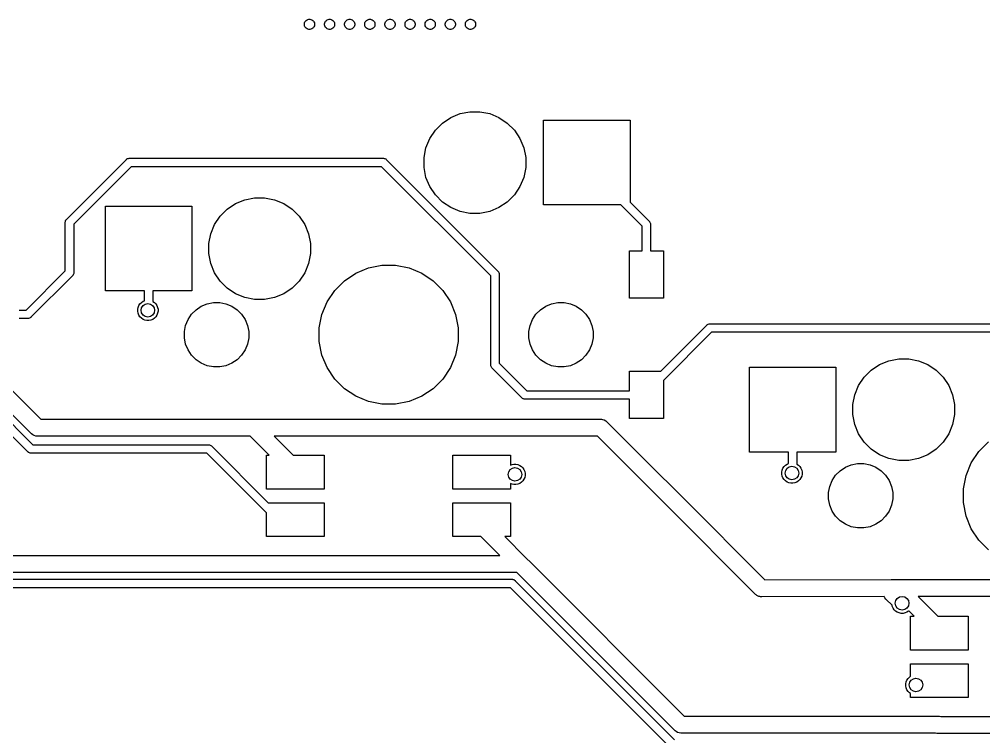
# Model space of a CAD drawing. Extents: x 0.5 to 11.2, y -4.1 to -0.9.
# Drawn here: x 8.965 to 10.085, y -1.688 to -0.855 of the extents above; entities that cross this region are included whole.
import ezdxf

# ---------------------------------------------------------------- set-up
doc = ezdxf.new("R2010")
doc.units = 0
doc.header["$MEASUREMENT"] = 0
doc.layers.add('BLACK', color=7, linetype='CONTINUOUS')

msp = doc.modelspace()

# ---------------------------------------------------------------- linework, layer by layer
at = {"layer": 'BLACK', "linetype": 'CONTINUOUS'}
for p, q in [((9.29624, -0.860442), (9.29647, -0.859301)), ((9.29624, -0.861605), (9.29624, -0.860442)), ((9.29647, -0.862746), (9.29624, -0.861605)), ((9.29647, -0.859301), (9.29691, -0.858226)), ((9.29691, -0.858226), (9.29756, -0.857259)), ((9.29756, -0.857259), (9.29838, -0.856436)), ((9.29838, -0.856436), (9.29935, -0.85579)), ((9.29935, -0.85579), (9.30042, -0.855345)), ((9.30042, -0.855345), (9.30156, -0.855118)), ((9.30156, -0.855118), (9.30273, -0.855118)), ((9.30273, -0.855118), (9.30387, -0.855345)), ((9.30387, -0.855345), (9.30494, -0.85579)), ((9.30494, -0.85579), (9.30591, -0.856436)), ((9.30591, -0.856436), (9.30673, -0.857259)), ((9.30673, -0.857259), (9.30738, -0.858226)), ((9.30738, -0.858226), (9.30782, -0.859301)), ((9.30782, -0.859301), (9.30805, -0.860442)), ((9.30805, -0.861605), (9.30782, -0.862746)), ((9.30805, -0.860442), (9.30805, -0.861605)), ((9.31962, -0.860442), (9.31984, -0.859301)), ((9.31962, -0.861605), (9.31962, -0.860442)), ((9.31984, -0.862746), (9.31962, -0.861605)), ((9.31984, -0.859301), (9.32029, -0.858226)), ((9.32029, -0.858226), (9.32093, -0.857259)), ((9.32093, -0.857259), (9.32176, -0.856436)), ((9.32176, -0.856436), (9.32272, -0.85579)), ((9.32272, -0.85579), (9.3238, -0.855345)), ((9.3238, -0.855345), (9.32494, -0.855118)), ((9.32494, -0.855118), (9.3261, -0.855118)), ((9.3261, -0.855118), (9.32724, -0.855345)), ((9.32724, -0.855345), (9.32832, -0.85579)), ((9.32832, -0.85579), (9.32929, -0.856436)), ((9.32929, -0.856436), (9.33011, -0.857259)), ((9.33011, -0.857259), (9.33076, -0.858226)), ((9.33076, -0.858226), (9.3312, -0.859301)), ((9.3312, -0.859301), (9.33143, -0.860442)), ((9.33143, -0.861605), (9.3312, -0.862746)), ((9.33143, -0.860442), (9.33143, -0.861605)), ((9.34299, -0.860442), (9.34322, -0.859301)), ((9.34299, -0.861605), (9.34299, -0.860442)), ((9.34322, -0.862746), (9.34299, -0.861605)), ((9.34322, -0.859301), (9.34366, -0.858226)), ((9.34366, -0.858226), (9.34431, -0.857259)), ((9.34431, -0.857259), (9.34513, -0.856436)), ((9.34513, -0.856436), (9.3461, -0.85579)), ((9.3461, -0.85579), (9.34718, -0.855345)), ((9.34718, -0.855345), (9.34832, -0.855118)), ((9.34832, -0.855118), (9.34948, -0.855118)), ((9.34948, -0.855118), (9.35062, -0.855345)), ((9.35062, -0.855345), (9.35169, -0.85579)), ((9.35169, -0.85579), (9.35266, -0.856436)), ((9.35266, -0.856436), (9.35348, -0.857259)), ((9.35348, -0.857259), (9.35413, -0.858226)), ((9.35413, -0.858226), (9.35458, -0.859301)), ((9.35458, -0.859301), (9.3548, -0.860442)), ((9.3548, -0.861605), (9.35458, -0.862746)), ((9.3548, -0.860442), (9.3548, -0.861605)), ((9.36637, -0.860442), (9.3666, -0.859301)), ((9.36637, -0.861605), (9.36637, -0.860442)), ((9.3666, -0.862746), (9.36637, -0.861605)), ((9.3666, -0.859301), (9.36704, -0.858226)), ((9.36704, -0.858226), (9.36769, -0.857259)), ((9.36769, -0.857259), (9.36851, -0.856436)), ((9.36851, -0.856436), (9.36948, -0.85579)), ((9.36948, -0.85579), (9.37055, -0.855345)), ((9.37055, -0.855345), (9.37169, -0.855118)), ((9.37169, -0.855118), (9.37286, -0.855118)), ((9.37286, -0.855118), (9.374, -0.855345)), ((9.374, -0.855345), (9.37507, -0.85579)), ((9.37507, -0.85579), (9.37604, -0.856436)), ((9.37604, -0.856436), (9.37686, -0.857259)), ((9.37686, -0.857259), (9.37751, -0.858226)), ((9.37751, -0.858226), (9.37795, -0.859301)), ((9.37795, -0.859301), (9.37818, -0.860442)), ((9.37818, -0.861605), (9.37795, -0.862746)), ((9.37818, -0.860442), (9.37818, -0.861605)), ((9.38974, -0.860442), (9.38997, -0.859301)), ((9.38974, -0.861605), (9.38974, -0.860442)), ((9.38997, -0.862746), (9.38974, -0.861605)), ((9.38997, -0.859301), (9.39042, -0.858226)), ((9.39042, -0.858226), (9.39106, -0.857259)), ((9.39106, -0.857259), (9.39189, -0.856436)), ((9.39189, -0.856436), (9.39285, -0.85579)), ((9.39285, -0.85579), (9.39393, -0.855345)), ((9.39393, -0.855345), (9.39507, -0.855118)), ((9.39507, -0.855118), (9.39623, -0.855118)), ((9.39623, -0.855118), (9.39737, -0.855345)), ((9.39737, -0.855345), (9.39845, -0.85579)), ((9.39845, -0.85579), (9.39941, -0.856436)), ((9.39941, -0.856436), (9.40024, -0.857259)), ((9.40024, -0.857259), (9.40088, -0.858226)), ((9.40088, -0.858226), (9.40133, -0.859301)), ((9.40133, -0.859301), (9.40156, -0.860442)), ((9.40156, -0.861605), (9.40133, -0.862746)), ((9.40156, -0.860442), (9.40156, -0.861605)), ((9.41312, -0.860442), (9.41335, -0.859301)), ((9.41312, -0.861605), (9.41312, -0.860442)), ((9.41335, -0.862746), (9.41312, -0.861605)), ((9.41335, -0.859301), (9.41379, -0.858226)), ((9.41379, -0.858226), (9.41444, -0.857259)), ((9.41444, -0.857259), (9.41526, -0.856436)), ((9.41526, -0.856436), (9.41623, -0.85579)), ((9.41623, -0.85579), (9.4173, -0.855345)), ((9.4173, -0.855345), (9.41844, -0.855118)), ((9.41844, -0.855118), (9.41961, -0.855118)), ((9.41961, -0.855118), (9.42075, -0.855345)), ((9.42075, -0.855345), (9.42182, -0.85579)), ((9.42182, -0.85579), (9.42279, -0.856436)), ((9.42279, -0.856436), (9.42361, -0.857259)), ((9.42361, -0.857259), (9.42426, -0.858226)), ((9.42426, -0.858226), (9.4247, -0.859301)), ((9.4247, -0.859301), (9.42493, -0.860442)), ((9.42493, -0.861605), (9.4247, -0.862746)), ((9.42493, -0.860442), (9.42493, -0.861605)), ((9.4365, -0.860442), (9.43672, -0.859301)), ((9.4365, -0.861605), (9.4365, -0.860442)), ((9.43672, -0.862746), (9.4365, -0.861605)), ((9.43672, -0.859301), (9.43717, -0.858226)), ((9.43717, -0.858226), (9.43781, -0.857259)), ((9.43781, -0.857259), (9.43864, -0.856436)), ((9.43864, -0.856436), (9.4396, -0.85579)), ((9.4396, -0.85579), (9.44068, -0.855345)), ((9.44068, -0.855345), (9.44182, -0.855118)), ((9.44182, -0.855118), (9.44298, -0.855118)), ((9.44298, -0.855118), (9.44412, -0.855345)), ((9.44412, -0.855345), (9.4452, -0.85579)), ((9.4452, -0.85579), (9.44617, -0.856436)), ((9.44617, -0.856436), (9.44699, -0.857259)), ((9.44699, -0.857259), (9.44763, -0.858226)), ((9.44763, -0.858226), (9.44808, -0.859301)), ((9.44808, -0.859301), (9.44831, -0.860442)), ((9.44831, -0.861605), (9.44808, -0.862746)), ((9.44831, -0.860442), (9.44831, -0.861605)), ((9.45987, -0.860442), (9.4601, -0.859301)), ((9.45987, -0.861605), (9.45987, -0.860442)), ((9.4601, -0.862746), (9.45987, -0.861605)), ((9.4601, -0.859301), (9.46054, -0.858226)), ((9.46054, -0.858226), (9.46119, -0.857259)), ((9.46119, -0.857259), (9.46201, -0.856436)), ((9.46201, -0.856436), (9.46298, -0.85579)), ((9.46298, -0.85579), (9.46406, -0.855345)), ((9.46406, -0.855345), (9.4652, -0.855118)), ((9.4652, -0.855118), (9.46636, -0.855118)), ((9.46636, -0.855118), (9.4675, -0.855345)), ((9.4675, -0.855345), (9.46857, -0.85579)), ((9.46857, -0.85579), (9.46954, -0.856436)), ((9.46954, -0.856436), (9.47036, -0.857259)), ((9.47036, -0.857259), (9.47101, -0.858226)), ((9.47101, -0.858226), (9.47146, -0.859301)), ((9.47146, -0.859301), (9.47168, -0.860442)), ((9.47168, -0.861605), (9.47146, -0.862746)), ((9.47168, -0.860442), (9.47168, -0.861605)), ((9.48325, -0.860442), (9.48347, -0.859301)), ((9.48325, -0.861605), (9.48325, -0.860442)), ((9.48347, -0.862746), (9.48325, -0.861605)), ((9.48347, -0.859301), (9.48392, -0.858226)), ((9.48392, -0.858226), (9.48457, -0.857259)), ((9.48457, -0.857259), (9.48539, -0.856436)), ((9.48539, -0.856436), (9.48636, -0.85579)), ((9.48636, -0.85579), (9.48743, -0.855345)), ((9.48743, -0.855345), (9.48857, -0.855118)), ((9.48857, -0.855118), (9.48974, -0.855118)), ((9.48974, -0.855118), (9.49088, -0.855345)), ((9.49088, -0.855345), (9.49195, -0.85579)), ((9.49195, -0.85579), (9.49292, -0.856436)), ((9.49292, -0.856436), (9.49374, -0.857259)), ((9.49374, -0.857259), (9.49439, -0.858226)), ((9.49439, -0.858226), (9.49483, -0.859301)), ((9.49483, -0.859301), (9.49506, -0.860442)), ((9.49506, -0.861605), (9.49483, -0.862746)), ((9.49506, -0.860442), (9.49506, -0.861605)), ((9.29691, -0.863821), (9.29647, -0.862746)), ((9.29756, -0.864788), (9.29691, -0.863821)), ((9.29838, -0.865611), (9.29756, -0.864788)), ((9.29935, -0.866257), (9.29838, -0.865611)), ((9.30042, -0.866702), (9.29935, -0.866257)), ((9.30156, -0.866929), (9.30042, -0.866702)), ((9.30273, -0.866929), (9.30156, -0.866929)), ((9.30387, -0.866702), (9.30273, -0.866929)), ((9.30494, -0.866257), (9.30387, -0.866702)), ((9.30591, -0.865611), (9.30494, -0.866257)), ((9.30673, -0.864788), (9.30591, -0.865611)), ((9.30738, -0.863821), (9.30673, -0.864788)), ((9.30782, -0.862746), (9.30738, -0.863821)), ((9.32029, -0.863821), (9.31984, -0.862746)), ((9.32093, -0.864788), (9.32029, -0.863821)), ((9.32176, -0.865611), (9.32093, -0.864788)), ((9.32272, -0.866257), (9.32176, -0.865611)), ((9.3238, -0.866702), (9.32272, -0.866257)), ((9.32494, -0.866929), (9.3238, -0.866702)), ((9.3261, -0.866929), (9.32494, -0.866929)), ((9.32724, -0.866702), (9.3261, -0.866929)), ((9.32832, -0.866257), (9.32724, -0.866702)), ((9.32929, -0.865611), (9.32832, -0.866257)), ((9.33011, -0.864788), (9.32929, -0.865611)), ((9.33076, -0.863821), (9.33011, -0.864788)), ((9.3312, -0.862746), (9.33076, -0.863821)), ((9.34366, -0.863821), (9.34322, -0.862746)), ((9.34431, -0.864788), (9.34366, -0.863821)), ((9.34513, -0.865611), (9.34431, -0.864788)), ((9.3461, -0.866257), (9.34513, -0.865611)), ((9.34718, -0.866702), (9.3461, -0.866257)), ((9.34832, -0.866929), (9.34718, -0.866702)), ((9.34948, -0.866929), (9.34832, -0.866929)), ((9.35062, -0.866702), (9.34948, -0.866929)), ((9.35169, -0.866257), (9.35062, -0.866702)), ((9.35266, -0.865611), (9.35169, -0.866257)), ((9.35348, -0.864788), (9.35266, -0.865611)), ((9.35413, -0.863821), (9.35348, -0.864788)), ((9.35458, -0.862746), (9.35413, -0.863821)), ((9.36704, -0.863821), (9.3666, -0.862746)), ((9.36769, -0.864788), (9.36704, -0.863821)), ((9.36851, -0.865611), (9.36769, -0.864788)), ((9.36948, -0.866257), (9.36851, -0.865611)), ((9.37055, -0.866702), (9.36948, -0.866257)), ((9.37169, -0.866929), (9.37055, -0.866702)), ((9.37286, -0.866929), (9.37169, -0.866929)), ((9.374, -0.866702), (9.37286, -0.866929)), ((9.37507, -0.866257), (9.374, -0.866702)), ((9.37604, -0.865611), (9.37507, -0.866257)), ((9.37686, -0.864788), (9.37604, -0.865611)), ((9.37751, -0.863821), (9.37686, -0.864788)), ((9.37795, -0.862746), (9.37751, -0.863821)), ((9.39042, -0.863821), (9.38997, -0.862746)), ((9.39106, -0.864788), (9.39042, -0.863821)), ((9.39189, -0.865611), (9.39106, -0.864788)), ((9.39285, -0.866257), (9.39189, -0.865611)), ((9.39393, -0.866702), (9.39285, -0.866257)), ((9.39507, -0.866929), (9.39393, -0.866702)), ((9.39623, -0.866929), (9.39507, -0.866929)), ((9.39737, -0.866702), (9.39623, -0.866929)), ((9.39845, -0.866257), (9.39737, -0.866702)), ((9.39941, -0.865611), (9.39845, -0.866257)), ((9.40024, -0.864788), (9.39941, -0.865611)), ((9.40088, -0.863821), (9.40024, -0.864788)), ((9.40133, -0.862746), (9.40088, -0.863821)), ((9.41379, -0.863821), (9.41335, -0.862746)), ((9.41444, -0.864788), (9.41379, -0.863821)), ((9.41526, -0.865611), (9.41444, -0.864788)), ((9.41623, -0.866257), (9.41526, -0.865611)), ((9.4173, -0.866702), (9.41623, -0.866257)), ((9.41844, -0.866929), (9.4173, -0.866702)), ((9.41961, -0.866929), (9.41844, -0.866929)), ((9.42075, -0.866702), (9.41961, -0.866929)), ((9.42182, -0.866257), (9.42075, -0.866702)), ((9.42279, -0.865611), (9.42182, -0.866257)), ((9.42361, -0.864788), (9.42279, -0.865611)), ((9.42426, -0.863821), (9.42361, -0.864788)), ((9.4247, -0.862746), (9.42426, -0.863821)), ((9.43717, -0.863821), (9.43672, -0.862746)), ((9.43781, -0.864788), (9.43717, -0.863821)), ((9.43864, -0.865611), (9.43781, -0.864788)), ((9.4396, -0.866257), (9.43864, -0.865611)), ((9.44068, -0.866702), (9.4396, -0.866257)), ((9.44182, -0.866929), (9.44068, -0.866702)), ((9.44298, -0.866929), (9.44182, -0.866929)), ((9.44412, -0.866702), (9.44298, -0.866929)), ((9.4452, -0.866257), (9.44412, -0.866702)), ((9.44617, -0.865611), (9.4452, -0.866257)), ((9.44699, -0.864788), (9.44617, -0.865611)), ((9.44763, -0.863821), (9.44699, -0.864788)), ((9.44808, -0.862746), (9.44763, -0.863821)), ((9.46054, -0.863821), (9.4601, -0.862746)), ((9.46119, -0.864788), (9.46054, -0.863821)), ((9.46201, -0.865611), (9.46119, -0.864788)), ((9.46298, -0.866257), (9.46201, -0.865611)), ((9.46406, -0.866702), (9.46298, -0.866257)), ((9.4652, -0.866929), (9.46406, -0.866702)), ((9.46636, -0.866929), (9.4652, -0.866929)), ((9.4675, -0.866702), (9.46636, -0.866929)), ((9.46857, -0.866257), (9.4675, -0.866702)), ((9.46954, -0.865611), (9.46857, -0.866257)), ((9.47036, -0.864788), (9.46954, -0.865611)), ((9.47101, -0.863821), (9.47036, -0.864788)), ((9.47146, -0.862746), (9.47101, -0.863821)), ((9.48392, -0.863821), (9.48347, -0.862746)), ((9.48457, -0.864788), (9.48392, -0.863821)), ((9.48539, -0.865611), (9.48457, -0.864788)), ((9.48636, -0.866257), (9.48539, -0.865611)), ((9.48743, -0.866702), (9.48636, -0.866257)), ((9.48857, -0.866929), (9.48743, -0.866702)), ((9.48974, -0.866929), (9.48857, -0.866929)), ((9.49088, -0.866702), (9.48974, -0.866929)), ((9.49195, -0.866257), (9.49088, -0.866702)), ((9.49292, -0.865611), (9.49195, -0.866257)), ((9.49374, -0.864788), (9.49292, -0.865611)), ((9.49439, -0.863821), (9.49374, -0.864788)), ((9.49483, -0.862746), (9.49439, -0.863821)), ((9.47705, -0.964671), (9.48846, -0.962402)), ((9.48846, -0.962402), (9.50009, -0.962402)), ((9.50009, -0.962402), (9.5115, -0.964671)), ((9.45663, -0.975586), (9.4663, -0.969123)), ((9.4663, -0.969123), (9.47705, -0.964671)), ((9.5115, -0.964671), (9.52224, -0.969123)), ((9.52224, -0.969123), (9.53192, -0.975586)), ((9.57407, -1.07067), (9.57407, -0.972244)), ((9.57407, -0.972244), (9.67447, -0.972244)), ((9.67447, -0.972244), (9.67447, -1.06733)), ((9.44194, -0.993484), (9.4484, -0.983811)), ((9.4484, -0.983811), (9.45663, -0.975586)), ((9.53192, -0.975586), (9.54014, -0.983811)), ((9.54014, -0.983811), (9.54661, -0.993484)), ((9.43749, -1.00423), (9.44194, -0.993484)), ((9.54661, -0.993484), (9.55106, -1.00423)), ((9.43522, -1.01564), (9.43749, -1.00423)), ((9.55106, -1.00423), (9.55333, -1.01564)), ((9.02021, -1.08718), (9.08924, -1.01815)), ((9.08924, -1.01815), (9.0894, -1.01796)), ((9.0894, -1.01796), (9.08958, -1.01781)), ((9.08958, -1.01781), (9.09015, -1.01735)), ((9.08958, -1.01781), (9.08958, -1.01781)), ((9.09015, -1.01735), (9.091, -1.01689)), ((9.09015, -1.01735), (9.09015, -1.01735)), ((9.09015, -1.01735), (9.09015, -1.01735)), ((9.091, -1.01689), (9.09193, -1.01661)), ((9.09193, -1.01661), (9.09265, -1.01654)), ((9.09265, -1.01654), (9.09289, -1.01651)), ((9.09265, -1.01654), (9.09265, -1.01654)), ((9.09289, -1.01651), (9.09313, -1.01654)), ((9.09313, -1.01654), (9.38769, -1.01654)), ((9.38769, -1.01654), (9.38793, -1.01651)), ((9.38793, -1.01651), (9.38817, -1.01654)), ((9.38817, -1.01654), (9.38817, -1.01654)), ((9.38817, -1.01654), (9.3889, -1.01661)), ((9.3889, -1.01661), (9.38983, -1.01689)), ((9.38983, -1.01689), (9.39068, -1.01735)), ((9.39068, -1.01735), (9.39143, -1.01796)), ((9.39143, -1.01796), (9.39158, -1.01815)), ((9.39158, -1.01815), (9.52093, -1.14749)), ((9.43522, -1.02727), (9.43522, -1.01564)), ((9.55333, -1.01564), (9.55333, -1.02727)), ((9.09493, -1.02638), (9.02844, -1.09287)), ((9.38589, -1.02638), (9.09493, -1.02638)), ((9.5127, -1.15318), (9.38589, -1.02638)), ((9.43749, -1.03868), (9.43522, -1.02727)), ((9.55333, -1.02727), (9.55106, -1.03868)), ((9.44194, -1.04943), (9.43749, -1.03868)), ((9.55106, -1.03868), (9.54661, -1.04943)), ((9.4484, -1.0591), (9.44194, -1.04943)), ((9.54661, -1.04943), (9.54014, -1.0591)), ((9.22705, -1.06467), (9.23846, -1.0624)), ((9.23846, -1.0624), (9.25009, -1.0624)), ((9.25009, -1.0624), (9.2615, -1.06467)), ((9.45663, -1.06733), (9.4484, -1.0591)), ((9.54014, -1.0591), (9.53192, -1.06733)), ((9.06514, -1.17067), (9.06514, -1.07224)), ((9.06514, -1.07224), (9.16553, -1.07224)), ((9.16553, -1.07224), (9.16553, -1.17067)), ((9.20663, -1.07559), (9.2163, -1.06912)), ((9.2163, -1.06912), (9.22705, -1.06467)), ((9.2615, -1.06467), (9.27224, -1.06912)), ((9.27224, -1.06912), (9.28192, -1.07559)), ((9.4663, -1.07379), (9.45663, -1.06733)), ((9.47705, -1.07824), (9.4663, -1.07379)), ((9.52224, -1.07379), (9.5115, -1.07824)), ((9.53192, -1.06733), (9.52224, -1.07379)), ((9.66389, -1.07067), (9.57407, -1.07067)), ((9.68856, -1.09535), (9.66389, -1.07067)), ((9.67447, -1.06733), (9.69679, -1.08966)), ((9.19194, -1.09348), (9.1984, -1.08381)), ((9.1984, -1.08381), (9.20663, -1.07559)), ((9.28192, -1.07559), (9.29014, -1.08381)), ((9.29014, -1.08381), (9.29661, -1.09348)), ((9.48846, -1.08051), (9.47705, -1.07824)), ((9.50009, -1.08051), (9.48846, -1.08051)), ((9.5115, -1.07824), (9.50009, -1.08051)), ((9.01858, -1.09083), (9.01867, -1.08986)), ((9.0186, -1.09107), (9.01858, -1.09083)), ((9.0186, -1.14725), (9.0186, -1.09107)), ((9.01867, -1.08986), (9.01896, -1.08893)), ((9.01896, -1.08893), (9.01941, -1.08808)), ((9.01941, -1.08808), (9.01987, -1.08752)), ((9.01987, -1.08752), (9.02003, -1.08733)), ((9.01987, -1.08752), (9.01987, -1.08752)), ((9.02003, -1.08733), (9.02021, -1.08718)), ((9.02844, -1.09287), (9.02844, -1.14905)), ((9.18749, -1.10423), (9.19194, -1.09348)), ((9.29661, -1.09348), (9.30106, -1.10423)), ((9.68856, -1.12402), (9.68856, -1.09535)), ((9.69679, -1.08966), (9.69698, -1.08981)), ((9.69698, -1.08981), (9.69713, -1.09)), ((9.69713, -1.09), (9.69713, -1.09)), ((9.69713, -1.09), (9.69727, -1.09016)), ((9.69727, -1.09016), (9.6976, -1.09056)), ((9.6976, -1.09056), (9.69805, -1.09141)), ((9.69805, -1.09141), (9.69833, -1.09234)), ((9.69833, -1.09234), (9.69841, -1.09307)), ((9.69841, -1.09307), (9.69841, -1.09307)), ((9.69841, -1.09307), (9.69843, -1.09331)), ((9.69843, -1.09331), (9.69841, -1.09355)), ((9.69841, -1.09355), (9.69841, -1.12402)), ((9.18522, -1.11564), (9.18749, -1.10423)), ((9.30106, -1.10423), (9.30333, -1.11564)), ((9.18522, -1.12727), (9.18522, -1.11564)), ((9.30333, -1.11564), (9.30333, -1.12727)), ((9.18749, -1.13868), (9.18522, -1.12727)), ((9.30333, -1.12727), (9.30106, -1.13868)), ((9.6738, -1.17913), (9.6738, -1.12402)), ((9.6738, -1.12402), (9.68856, -1.12402)), ((9.69841, -1.12402), (9.71317, -1.12402)), ((9.71317, -1.12402), (9.71317, -1.17913)), ((9.19194, -1.14943), (9.18749, -1.13868)), ((9.30106, -1.13868), (9.29661, -1.14943)), ((9.37073, -1.14385), (9.38632, -1.14075)), ((9.38632, -1.14075), (9.40222, -1.14075)), ((9.40222, -1.14075), (9.41781, -1.14385)), ((8.97294, -1.19291), (9.0186, -1.14725)), ((9.02683, -1.15294), (8.97863, -1.20114)), ((9.02702, -1.15279), (9.02683, -1.15294)), ((9.02717, -1.1526), (9.02702, -1.15279)), ((9.02764, -1.15204), (9.02717, -1.1526)), ((9.02717, -1.1526), (9.02717, -1.1526)), ((9.02772, -1.15188), (9.02764, -1.15204)), ((9.02809, -1.15118), (9.02772, -1.15188)), ((9.02837, -1.15026), (9.02809, -1.15118)), ((9.02844, -1.14953), (9.02837, -1.15026)), ((9.02844, -1.14905), (9.02847, -1.14929)), ((9.02847, -1.14929), (9.02844, -1.14953)), ((9.02844, -1.14953), (9.02844, -1.14953)), ((9.1984, -1.1591), (9.19194, -1.14943)), ((9.29661, -1.14943), (9.29014, -1.1591)), ((9.34282, -1.15877), (9.35604, -1.14993)), ((9.35604, -1.14993), (9.37073, -1.14385)), ((9.41781, -1.14385), (9.4325, -1.14993)), ((9.4325, -1.14993), (9.44572, -1.15877)), ((9.5127, -1.25625), (9.5127, -1.15318)), ((9.52093, -1.14749), (9.52111, -1.14765)), ((9.52111, -1.14765), (9.52127, -1.14783)), ((9.52127, -1.14783), (9.52127, -1.14783)), ((9.52127, -1.14783), (9.52165, -1.1483)), ((9.52165, -1.1483), (9.52173, -1.14839)), ((9.52173, -1.14839), (9.52219, -1.14925)), ((9.52219, -1.14925), (9.52247, -1.15018)), ((9.52247, -1.15018), (9.52254, -1.1509)), ((9.52254, -1.1509), (9.52254, -1.1509)), ((9.52254, -1.1509), (9.52256, -1.15114)), ((9.52256, -1.15114), (9.52254, -1.15138)), ((9.52254, -1.15138), (9.52254, -1.25446)), ((9.20663, -1.16733), (9.1984, -1.1591)), ((9.29014, -1.1591), (9.28192, -1.16733)), ((9.33158, -1.17001), (9.34282, -1.15877)), ((9.44572, -1.15877), (9.45696, -1.17001)), ((9.11041, -1.17067), (9.06514, -1.17067)), ((9.11041, -1.18201), (9.11041, -1.17067)), ((9.16553, -1.17067), (9.12026, -1.17067)), ((9.12026, -1.17067), (9.12026, -1.18277)), ((9.2163, -1.17379), (9.20663, -1.16733)), ((9.22705, -1.17824), (9.2163, -1.17379)), ((9.27224, -1.17379), (9.2615, -1.17824)), ((9.28192, -1.16733), (9.27224, -1.17379)), ((9.32275, -1.18323), (9.33158, -1.17001)), ((9.45696, -1.17001), (9.46579, -1.18323)), ((9.104, -1.18752), (9.10529, -1.18558)), ((9.10529, -1.18558), (9.10694, -1.18394)), ((9.10694, -1.18394), (9.10887, -1.18264)), ((9.10887, -1.18264), (9.11041, -1.18201)), ((9.12026, -1.18277), (9.122, -1.18394)), ((9.122, -1.18394), (9.12364, -1.18558)), ((9.12364, -1.18558), (9.12494, -1.18752)), ((9.17656, -1.18831), (9.18336, -1.18549)), ((9.18336, -1.18549), (9.19059, -1.18406)), ((9.19059, -1.18406), (9.19796, -1.18406)), ((9.19796, -1.18406), (9.20518, -1.18549)), ((9.20518, -1.18549), (9.21199, -1.18831)), ((9.23846, -1.18051), (9.22705, -1.17824)), ((9.25009, -1.18051), (9.23846, -1.18051)), ((9.2615, -1.17824), (9.25009, -1.18051)), ((9.31666, -1.19791), (9.32275, -1.18323)), ((9.46579, -1.18323), (9.47188, -1.19791)), ((9.57656, -1.18831), (9.58336, -1.18549)), ((9.58336, -1.18549), (9.59059, -1.18406)), ((9.59059, -1.18406), (9.59796, -1.18406)), ((9.59796, -1.18406), (9.60518, -1.18549)), ((9.60518, -1.18549), (9.61199, -1.18831)), ((9.71317, -1.17913), (9.6738, -1.17913)), ((8.96514, -1.19291), (8.97294, -1.19291)), ((9.10266, -1.19195), (9.10311, -1.18967)), ((9.10266, -1.19427), (9.10266, -1.19195)), ((9.10311, -1.19656), (9.10266, -1.19427)), ((9.10311, -1.18967), (9.104, -1.18752)), ((9.104, -1.1987), (9.10311, -1.19656)), ((9.12494, -1.18752), (9.12583, -1.18967)), ((9.12583, -1.19656), (9.12494, -1.1987)), ((9.12583, -1.18967), (9.12628, -1.19195)), ((9.12628, -1.19427), (9.12583, -1.19656)), ((9.12628, -1.19195), (9.12628, -1.19427)), ((9.16113, -1.20374), (9.16522, -1.19761)), ((9.16522, -1.19761), (9.17043, -1.1924)), ((9.17043, -1.1924), (9.17656, -1.18831)), ((9.21199, -1.18831), (9.21811, -1.1924)), ((9.21811, -1.1924), (9.22332, -1.19761)), ((9.22332, -1.19761), (9.22742, -1.20374)), ((9.31356, -1.21351), (9.31666, -1.19791)), ((9.47188, -1.19791), (9.47498, -1.21351)), ((9.56113, -1.20374), (9.56522, -1.19761)), ((9.56522, -1.19761), (9.57043, -1.1924)), ((9.57043, -1.1924), (9.57656, -1.18831)), ((9.61199, -1.18831), (9.61811, -1.1924)), ((9.61811, -1.1924), (9.62332, -1.19761)), ((9.62332, -1.19761), (9.62742, -1.20374)), ((8.97474, -1.20276), (8.96514, -1.20276)), ((8.97498, -1.20278), (8.97474, -1.20276)), ((8.97522, -1.20276), (8.97498, -1.20278)), ((8.97595, -1.20268), (8.97522, -1.20276)), ((8.97522, -1.20276), (8.97522, -1.20276)), ((8.97687, -1.2024), (8.97595, -1.20268)), ((8.97773, -1.20195), (8.97687, -1.2024)), ((8.97848, -1.20133), (8.97773, -1.20195)), ((8.97863, -1.20114), (8.97848, -1.20133)), ((9.10529, -1.20064), (9.104, -1.1987)), ((9.10694, -1.20228), (9.10529, -1.20064)), ((9.10887, -1.20358), (9.10694, -1.20228)), ((9.11102, -1.20447), (9.10887, -1.20358)), ((9.11331, -1.20492), (9.11102, -1.20447)), ((9.11563, -1.20492), (9.11331, -1.20492)), ((9.11791, -1.20447), (9.11563, -1.20492)), ((9.12006, -1.20358), (9.11791, -1.20447)), ((9.122, -1.20228), (9.12006, -1.20358)), ((9.12364, -1.20064), (9.122, -1.20228)), ((9.12494, -1.1987), (9.12364, -1.20064)), ((9.15831, -1.21055), (9.16113, -1.20374)), ((9.22742, -1.20374), (9.23024, -1.21055)), ((9.55831, -1.21055), (9.56113, -1.20374)), ((9.62742, -1.20374), (9.63024, -1.21055)), ((9.76397, -1.20989), (9.76448, -1.20947)), ((9.76448, -1.20947), (9.76533, -1.20901)), ((9.76533, -1.20901), (9.76626, -1.20873)), ((9.76626, -1.20873), (9.76698, -1.20866)), ((9.76698, -1.20866), (9.76722, -1.20864)), ((9.76698, -1.20866), (9.76698, -1.20866)), ((9.76722, -1.20864), (9.76747, -1.20866)), ((9.76747, -1.20866), (10.1146, -1.20866)), ((9.15687, -1.21777), (9.15831, -1.21055)), ((9.15687, -1.22514), (9.15687, -1.21777)), ((9.23024, -1.21055), (9.23167, -1.21777)), ((9.23167, -1.21777), (9.23167, -1.22514)), ((9.31356, -1.22941), (9.31356, -1.21351)), ((9.47498, -1.21351), (9.47498, -1.22941)), ((9.55687, -1.21777), (9.55831, -1.21055)), ((9.55687, -1.22514), (9.55687, -1.21777)), ((9.63024, -1.21055), (9.63167, -1.21777)), ((9.63167, -1.21777), (9.63167, -1.22514)), ((9.71007, -1.26378), (9.76357, -1.21027)), ((9.76926, -1.2185), (9.71317, -1.2746)), ((9.76357, -1.21027), (9.76373, -1.21009)), ((9.76373, -1.21009), (9.76397, -1.20989)), ((10.1128, -1.2185), (9.76926, -1.2185)), ((8.9, -1.22941), (8.99028, -1.31968)), ((9.15831, -1.23237), (9.15687, -1.22514)), ((9.23167, -1.22514), (9.23024, -1.23237)), ((9.31666, -1.245), (9.31356, -1.22941)), ((9.47498, -1.22941), (9.47188, -1.245)), ((9.55831, -1.23237), (9.55687, -1.22514)), ((9.63167, -1.22514), (9.63024, -1.23237)), ((9.16113, -1.23917), (9.15831, -1.23237)), ((9.16522, -1.2453), (9.16113, -1.23917)), ((9.22742, -1.23917), (9.22332, -1.2453)), ((9.23024, -1.23237), (9.22742, -1.23917)), ((9.56113, -1.23917), (9.55831, -1.23237)), ((9.56522, -1.2453), (9.56113, -1.23917)), ((9.62742, -1.23917), (9.62332, -1.2453)), ((9.63024, -1.23237), (9.62742, -1.23917)), ((8.9789, -1.33615), (8.88862, -1.24587)), ((9.17043, -1.25051), (9.16522, -1.2453)), ((9.17656, -1.2546), (9.17043, -1.25051)), ((9.21811, -1.25051), (9.21199, -1.2546)), ((9.22332, -1.2453), (9.21811, -1.25051)), ((9.32275, -1.25969), (9.31666, -1.245)), ((9.47188, -1.245), (9.46579, -1.25969)), ((9.52254, -1.25446), (9.5545, -1.28642)), ((9.57043, -1.25051), (9.56522, -1.2453)), ((9.57656, -1.2546), (9.57043, -1.25051)), ((9.61811, -1.25051), (9.61199, -1.2546)), ((9.62332, -1.2453), (9.61811, -1.25051)), ((9.96433, -1.25613), (9.97508, -1.25168)), ((9.97508, -1.25168), (9.98649, -1.24941)), ((9.98649, -1.24941), (9.99812, -1.24941)), ((9.99812, -1.24941), (10.0095, -1.25168)), ((10.0095, -1.25168), (10.0203, -1.25613)), ((8.97514, -1.35744), (8.88207, -1.26437)), ((8.88776, -1.25614), (8.98083, -1.34921)), ((9.18336, -1.25742), (9.17656, -1.2546)), ((9.19059, -1.25886), (9.18336, -1.25742)), ((9.19796, -1.25886), (9.19059, -1.25886)), ((9.20518, -1.25742), (9.19796, -1.25886)), ((9.21199, -1.2546), (9.20518, -1.25742)), ((9.33158, -1.27291), (9.32275, -1.25969)), ((9.46579, -1.25969), (9.45696, -1.27291)), ((9.51267, -1.2565), (9.5127, -1.25625)), ((9.51277, -1.25746), (9.51267, -1.2565)), ((9.51305, -1.25839), (9.51277, -1.25746)), ((9.51351, -1.25924), (9.51305, -1.25839)), ((9.51397, -1.25981), (9.51351, -1.25924)), ((9.51412, -1.25999), (9.51397, -1.25981)), ((9.51431, -1.26015), (9.51412, -1.25999)), ((9.54881, -1.29465), (9.51431, -1.26015)), ((9.58336, -1.25742), (9.57656, -1.2546)), ((9.59059, -1.25886), (9.58336, -1.25742)), ((9.59796, -1.25886), (9.59059, -1.25886)), ((9.60518, -1.25742), (9.59796, -1.25886)), ((9.61199, -1.2546), (9.60518, -1.25742)), ((9.6738, -1.28642), (9.6738, -1.26378)), ((9.6738, -1.26378), (9.71007, -1.26378)), ((9.81317, -1.35768), (9.81317, -1.25925)), ((9.81317, -1.25925), (9.91356, -1.25925)), ((9.91356, -1.25925), (9.91356, -1.35768)), ((9.94643, -1.27082), (9.95466, -1.26259)), ((9.95466, -1.26259), (9.96433, -1.25613)), ((10.0203, -1.25613), (10.0299, -1.26259)), ((10.0299, -1.26259), (10.0382, -1.27082)), ((9.34282, -1.28415), (9.33158, -1.27291)), ((9.45696, -1.27291), (9.44572, -1.28415)), ((9.71317, -1.2746), (9.71317, -1.3189)), ((9.93997, -1.28049), (9.94643, -1.27082)), ((10.0382, -1.27082), (10.0446, -1.28049)), ((9.35604, -1.29298), (9.34282, -1.28415)), ((9.44572, -1.28415), (9.4325, -1.29298)), ((9.5545, -1.28642), (9.6738, -1.28642)), ((9.93552, -1.29124), (9.93997, -1.28049)), ((10.0446, -1.28049), (10.0491, -1.29124)), ((9.37073, -1.29906), (9.35604, -1.29298)), ((9.38632, -1.30217), (9.37073, -1.29906)), ((9.41781, -1.29906), (9.40222, -1.30217)), ((9.4325, -1.29298), (9.41781, -1.29906)), ((9.54896, -1.29484), (9.54881, -1.29465)), ((9.54915, -1.29499), (9.54896, -1.29484)), ((9.54971, -1.29545), (9.54915, -1.29499)), ((9.55036, -1.29579), (9.54971, -1.29545)), ((9.55057, -1.29591), (9.55036, -1.29579)), ((9.5515, -1.29619), (9.55057, -1.29591)), ((9.55222, -1.29626), (9.5515, -1.29619)), ((9.55246, -1.29628), (9.55222, -1.29626)), ((9.55222, -1.29626), (9.55222, -1.29626)), ((9.5527, -1.29626), (9.55246, -1.29628)), ((9.6738, -1.29626), (9.5527, -1.29626)), ((9.6738, -1.3189), (9.6738, -1.29626)), ((9.93325, -1.30265), (9.93552, -1.29124)), ((10.0491, -1.29124), (10.0514, -1.30265)), ((9.40222, -1.30217), (9.38632, -1.30217)), ((9.93325, -1.31428), (9.93325, -1.30265)), ((10.0514, -1.30265), (10.0514, -1.31428)), ((8.99028, -1.31968), (9.23702, -1.31968)), ((9.23702, -1.31968), (9.2375, -1.31964)), ((9.2375, -1.31964), (9.23798, -1.31968)), ((9.23798, -1.31968), (9.64024, -1.31968)), ((9.64024, -1.31968), (9.64073, -1.31964)), ((9.64073, -1.31964), (9.64121, -1.31968)), ((9.64121, -1.31968), (9.64266, -1.31983)), ((9.64266, -1.31983), (9.64451, -1.32039)), ((9.64451, -1.32039), (9.64622, -1.3213)), ((9.64622, -1.3213), (9.64772, -1.32253)), ((9.71317, -1.3189), (9.6738, -1.3189)), ((9.93552, -1.32569), (9.93325, -1.31428)), ((10.0514, -1.31428), (10.0491, -1.32569)), ((9.64772, -1.32253), (9.64803, -1.32291)), ((9.64803, -1.32291), (9.7825, -1.45738)), ((9.93997, -1.33644), (9.93552, -1.32569)), ((10.0491, -1.32569), (10.0446, -1.33644)), ((8.97921, -1.33652), (8.9789, -1.33615)), ((8.98071, -1.33775), (8.97921, -1.33652)), ((8.98156, -1.33821), (8.98071, -1.33775)), ((8.98242, -1.33866), (8.98156, -1.33821)), ((8.98427, -1.33923), (8.98242, -1.33866)), ((8.9862, -1.33942), (8.98427, -1.33923)), ((8.98668, -1.33937), (8.9862, -1.33942)), ((9.23342, -1.33937), (8.98668, -1.33937)), ((9.25547, -1.36142), (9.23342, -1.33937)), ((9.63665, -1.33937), (9.26126, -1.33937)), ((9.26126, -1.33937), (9.28331, -1.36142)), ((9.76822, -1.47094), (9.63665, -1.33937)), ((9.94643, -1.34611), (9.93997, -1.33644)), ((10.0446, -1.33644), (10.0382, -1.34611)), ((8.98083, -1.34921), (9.1847, -1.34921)), ((9.1847, -1.34921), (9.18494, -1.34919)), ((9.18494, -1.34919), (9.18518, -1.34921)), ((9.18518, -1.34921), (9.18518, -1.34921)), ((9.18518, -1.34921), (9.18591, -1.34928)), ((9.18591, -1.34928), (9.18683, -1.34957)), ((9.18683, -1.34957), (9.18769, -1.35002)), ((9.18769, -1.35002), (9.18844, -1.35064)), ((9.18844, -1.35064), (9.18859, -1.35082)), ((9.18859, -1.35082), (9.2543, -1.41654)), ((9.95466, -1.35434), (9.94643, -1.34611)), ((9.96433, -1.3608), (9.95466, -1.35434)), ((10.0299, -1.35434), (10.0203, -1.3608)), ((10.0382, -1.34611), (10.0299, -1.35434)), ((10.0796, -1.35702), (10.0909, -1.34577)), ((8.9753, -1.35763), (8.97514, -1.35744)), ((8.97548, -1.35778), (8.9753, -1.35763)), ((8.9759, -1.35813), (8.97548, -1.35778)), ((8.97548, -1.35778), (8.97548, -1.35778)), ((8.97604, -1.35825), (8.9759, -1.35813)), ((8.9769, -1.3587), (8.97604, -1.35825)), ((8.97783, -1.35898), (8.9769, -1.3587)), ((8.97855, -1.35906), (8.97783, -1.35898)), ((8.97879, -1.35908), (8.97855, -1.35906)), ((8.97855, -1.35906), (8.97855, -1.35906)), ((8.97903, -1.35906), (8.97879, -1.35908)), ((9.1829, -1.35906), (8.97903, -1.35906)), ((9.25226, -1.42842), (9.1829, -1.35906)), ((9.25226, -1.40079), (9.25226, -1.36142)), ((9.25226, -1.36142), (9.25547, -1.36142)), ((9.28331, -1.36142), (9.31919, -1.36142)), ((9.31919, -1.36142), (9.31919, -1.40079)), ((9.4688, -1.40079), (9.4688, -1.36142)), ((9.4688, -1.36142), (9.53573, -1.36142)), ((9.53573, -1.36142), (9.53573, -1.373)), ((9.85844, -1.35768), (9.81317, -1.35768)), ((9.85844, -1.37098), (9.85844, -1.35768)), ((9.91356, -1.35768), (9.86829, -1.35768)), ((9.86829, -1.35768), (9.86829, -1.37175)), ((9.97508, -1.36525), (9.96433, -1.3608)), ((9.98649, -1.36752), (9.97508, -1.36525)), ((10.0095, -1.36525), (9.99812, -1.36752)), ((10.0203, -1.3608), (10.0095, -1.36525)), ((10.0708, -1.37023), (10.0796, -1.35702)), ((9.53573, -1.373), (9.5374, -1.3723)), ((9.5374, -1.3723), (9.53968, -1.37185)), ((9.53968, -1.37185), (9.54201, -1.37185)), ((9.54201, -1.37185), (9.54429, -1.3723)), ((9.54429, -1.3723), (9.54644, -1.37319)), ((9.54644, -1.37319), (9.54838, -1.37449)), ((9.54838, -1.37449), (9.55002, -1.37613)), ((9.55002, -1.37613), (9.55131, -1.37807)), ((9.85114, -1.37864), (9.85203, -1.37649)), ((9.85203, -1.37649), (9.85333, -1.37456)), ((9.85333, -1.37456), (9.85497, -1.37291)), ((9.85497, -1.37291), (9.85691, -1.37162)), ((9.85691, -1.37162), (9.85844, -1.37098)), ((9.86829, -1.37175), (9.87003, -1.37291)), ((9.87003, -1.37291), (9.87167, -1.37456)), ((9.87167, -1.37456), (9.87297, -1.37649)), ((9.87297, -1.37649), (9.87386, -1.37864)), ((9.91846, -1.37941), (9.92459, -1.37532)), ((9.92459, -1.37532), (9.93139, -1.3725)), ((9.93139, -1.3725), (9.93862, -1.37106)), ((9.93862, -1.37106), (9.94599, -1.37106)), ((9.94599, -1.37106), (9.95321, -1.3725)), ((9.95321, -1.3725), (9.96002, -1.37532)), ((9.96002, -1.37532), (9.96615, -1.37941)), ((9.99812, -1.36752), (9.98649, -1.36752)), ((10.0647, -1.38492), (10.0708, -1.37023)), ((9.55131, -1.37807), (9.5522, -1.38022)), ((9.5522, -1.38711), (9.55131, -1.38926)), ((9.5522, -1.38022), (9.55266, -1.3825)), ((9.55266, -1.38482), (9.5522, -1.38711)), ((9.55266, -1.3825), (9.55266, -1.38482)), ((9.85069, -1.38092), (9.85114, -1.37864)), ((9.85069, -1.38325), (9.85069, -1.38092)), ((9.85114, -1.38553), (9.85069, -1.38325)), ((9.85203, -1.38768), (9.85114, -1.38553)), ((9.85333, -1.38962), (9.85203, -1.38768)), ((9.87297, -1.38768), (9.87167, -1.38962)), ((9.87386, -1.38553), (9.87297, -1.38768)), ((9.87386, -1.37864), (9.87431, -1.38092)), ((9.87431, -1.38325), (9.87386, -1.38553)), ((9.87431, -1.38092), (9.87431, -1.38325)), ((9.90916, -1.39075), (9.91325, -1.38462)), ((9.91325, -1.38462), (9.91846, -1.37941)), ((9.96615, -1.37941), (9.97135, -1.38462)), ((9.97135, -1.38462), (9.97545, -1.39075)), ((10.0616, -1.40052), (10.0647, -1.38492)), ((9.5374, -1.39502), (9.53573, -1.39433)), ((9.53573, -1.39433), (9.53573, -1.40079)), ((9.53968, -1.39547), (9.5374, -1.39502)), ((9.54201, -1.39547), (9.53968, -1.39547)), ((9.54429, -1.39502), (9.54201, -1.39547)), ((9.54644, -1.39413), (9.54429, -1.39502)), ((9.54838, -1.39284), (9.54644, -1.39413)), ((9.55002, -1.39119), (9.54838, -1.39284)), ((9.55131, -1.38926), (9.55002, -1.39119)), ((9.85497, -1.39126), (9.85333, -1.38962)), ((9.85691, -1.39255), (9.85497, -1.39126)), ((9.85905, -1.39344), (9.85691, -1.39255)), ((9.86134, -1.3939), (9.85905, -1.39344)), ((9.86366, -1.3939), (9.86134, -1.3939)), ((9.86595, -1.39344), (9.86366, -1.3939)), ((9.86809, -1.39255), (9.86595, -1.39344)), ((9.87003, -1.39126), (9.86809, -1.39255)), ((9.87167, -1.38962), (9.87003, -1.39126)), ((9.9049, -1.40478), (9.90634, -1.39755)), ((9.90634, -1.39755), (9.90916, -1.39075)), ((9.97545, -1.39075), (9.97827, -1.39755)), ((9.97827, -1.39755), (9.9797, -1.40478)), ((9.31919, -1.40079), (9.25226, -1.40079)), ((9.53573, -1.40079), (9.4688, -1.40079)), ((9.9049, -1.41215), (9.9049, -1.40478)), ((9.9797, -1.40478), (9.9797, -1.41215)), ((10.0616, -1.41641), (10.0616, -1.40052)), ((9.2543, -1.41654), (9.31919, -1.41654)), ((9.31919, -1.41654), (9.31919, -1.45591)), ((9.4688, -1.45591), (9.4688, -1.41654)), ((9.4688, -1.41654), (9.53573, -1.41654)), ((9.53573, -1.41654), (9.53573, -1.45591)), ((9.90634, -1.41937), (9.9049, -1.41215)), ((9.90916, -1.42618), (9.90634, -1.41937)), ((9.97827, -1.41937), (9.97545, -1.42618)), ((9.9797, -1.41215), (9.97827, -1.41937)), ((10.0647, -1.43201), (10.0616, -1.41641)), ((9.25226, -1.45591), (9.25226, -1.42842)), ((9.91325, -1.43231), (9.90916, -1.42618)), ((9.91846, -1.43752), (9.91325, -1.43231)), ((9.97135, -1.43231), (9.96615, -1.43752)), ((9.97545, -1.42618), (9.97135, -1.43231)), ((10.0708, -1.44669), (10.0647, -1.43201)), ((9.92459, -1.44161), (9.91846, -1.43752)), ((9.93139, -1.44443), (9.92459, -1.44161)), ((9.93862, -1.44587), (9.93139, -1.44443)), ((9.95321, -1.44443), (9.94599, -1.44587)), ((9.96002, -1.44161), (9.95321, -1.44443)), ((9.96615, -1.43752), (9.96002, -1.44161)), ((9.31919, -1.45591), (9.25226, -1.45591)), ((9.50114, -1.45591), (9.4688, -1.45591)), ((9.52319, -1.47795), (9.50114, -1.45591)), ((9.53573, -1.45591), (9.52898, -1.45591)), ((9.52898, -1.45591), (9.55357, -1.48049)), ((9.94599, -1.44587), (9.93862, -1.44587)), ((10.0796, -1.45991), (10.0708, -1.44669)), ((9.7825, -1.45738), (9.78288, -1.45769)), ((9.78288, -1.45769), (9.78355, -1.45851)), ((9.78355, -1.45851), (9.83113, -1.50609)), ((10.0909, -1.47116), (10.0796, -1.45991)), ((8.89355, -1.47795), (9.52319, -1.47795)), ((9.76889, -1.47176), (9.76822, -1.47094)), ((9.76927, -1.47207), (9.76889, -1.47176)), ((9.81977, -1.52257), (9.76927, -1.47207)), ((9.55357, -1.48049), (9.55394, -1.4808)), ((9.55394, -1.4808), (9.55425, -1.48118)), ((9.55425, -1.48118), (9.55878, -1.4857)), ((9.55878, -1.4857), (9.55878, -1.48571)), ((9.55878, -1.48571), (9.73744, -1.66437)), ((9.54287, -1.49764), (8.88995, -1.49764)), ((9.54486, -1.49962), (9.54287, -1.49764)), ((9.72606, -1.68083), (9.54486, -1.49962)), ((9.54486, -1.49962), (9.54486, -1.49962)), ((8.83676, -1.50551), (9.53733, -1.50551)), ((9.53733, -1.50551), (9.53757, -1.50549)), ((9.53757, -1.50549), (9.53781, -1.50551)), ((9.53781, -1.50551), (9.53781, -1.50551)), ((9.53781, -1.50551), (9.53854, -1.50558)), ((9.53854, -1.50558), (9.53946, -1.50587)), ((9.53946, -1.50587), (9.54032, -1.50632)), ((9.54032, -1.50632), (9.54107, -1.50694)), ((9.54107, -1.50694), (9.54122, -1.50712)), ((9.54122, -1.50712), (9.72603, -1.69193)), ((9.83113, -1.50609), (9.97775, -1.50571)), ((9.97775, -1.50571), (9.97825, -1.50566)), ((9.97825, -1.50566), (9.97874, -1.50571)), ((9.97874, -1.50571), (9.99669, -1.50573)), ((9.99669, -1.50573), (9.99716, -1.50568)), ((9.99716, -1.50568), (9.99765, -1.50573)), ((9.99765, -1.50573), (10.2717, -1.50573)), ((9.53553, -1.51536), (8.83855, -1.51536)), ((9.72034, -1.70016), (9.53553, -1.51536)), ((9.82009, -1.52296), (9.81977, -1.52257)), ((9.82083, -1.52356), (9.82009, -1.52296)), ((9.82157, -1.52417), (9.82083, -1.52356)), ((9.82158, -1.52417), (9.82157, -1.52417)), ((9.82159, -1.52418), (9.82158, -1.52417)), ((9.82243, -1.52463), (9.82159, -1.52418)), ((9.82328, -1.52508), (9.82243, -1.52463)), ((9.82329, -1.52509), (9.82328, -1.52508)), ((9.82331, -1.52509), (9.82329, -1.52509)), ((9.82421, -1.52536), (9.82331, -1.52509)), ((9.82514, -1.52564), (9.82421, -1.52536)), ((9.82515, -1.52565), (9.82514, -1.52564)), ((9.82516, -1.52565), (9.82515, -1.52565)), ((9.82611, -1.52574), (9.82516, -1.52565)), ((9.82707, -1.52584), (9.82611, -1.52574)), ((9.82756, -1.52579), (9.82707, -1.52584)), ((9.9696, -1.52542), (9.82756, -1.52579)), ((9.97042, -1.52695), (9.9696, -1.52542)), ((9.97165, -1.52845), (9.97042, -1.52695)), ((9.97202, -1.52876), (9.97165, -1.52845)), ((9.97888, -1.53561), (9.97202, -1.52876)), ((10.2681, -1.52541), (10.0091, -1.52541)), ((10.0091, -1.52541), (10.0321, -1.54843)), ((9.9791, -1.53671), (9.97888, -1.53561)), ((9.97999, -1.53886), (9.9791, -1.53671)), ((9.98128, -1.5408), (9.97999, -1.53886)), ((9.98292, -1.54244), (9.98128, -1.5408)), ((9.98486, -1.54373), (9.98292, -1.54244)), ((9.98701, -1.54462), (9.98486, -1.54373)), ((9.98929, -1.54508), (9.98701, -1.54462)), ((9.99162, -1.54508), (9.98929, -1.54508)), ((9.9939, -1.54462), (9.99162, -1.54508)), ((9.99605, -1.54373), (9.9939, -1.54462)), ((9.99798, -1.54244), (9.99605, -1.54373)), ((9.99814, -1.54228), (9.99798, -1.54244)), ((10.0043, -1.54843), (9.99814, -1.54228)), ((10.0003, -1.5878), (10.0003, -1.54843)), ((10.0003, -1.54843), (10.0043, -1.54843)), ((10.0321, -1.54843), (10.0672, -1.54843)), ((10.0672, -1.54843), (10.0672, -1.5878)), ((10.0672, -1.5878), (10.0003, -1.5878)), ((10.0003, -1.61815), (10.0003, -1.60354)), ((10.0003, -1.60354), (10.0672, -1.60354)), ((10.0672, -1.60354), (10.0672, -1.64291)), ((9.99524, -1.6247), (9.99613, -1.62256)), ((9.99613, -1.62256), (9.99742, -1.62062)), ((9.99742, -1.62062), (9.99907, -1.61898)), ((9.99907, -1.61898), (10.0003, -1.61815)), ((9.99478, -1.62699), (9.99524, -1.6247)), ((9.99478, -1.62931), (9.99478, -1.62699)), ((9.99524, -1.63159), (9.99478, -1.62931)), ((9.99613, -1.63374), (9.99524, -1.63159)), ((9.99742, -1.63568), (9.99613, -1.63374)), ((9.99907, -1.63732), (9.99742, -1.63568)), ((10.0003, -1.63815), (9.99907, -1.63732)), ((10.0003, -1.64291), (10.0003, -1.63815)), ((10.0672, -1.64291), (10.0003, -1.64291)), ((9.73744, -1.66437), (10.0316, -1.66437)), ((10.0316, -1.66437), (10.0321, -1.66432)), ((10.0321, -1.66432), (10.034, -1.66451)), ((10.034, -1.66451), (10.0355, -1.66496)), ((10.0355, -1.66496), (10.2732, -1.66496)), ((9.72637, -1.68121), (9.72606, -1.68083)), ((9.72675, -1.68151), (9.72637, -1.68121)), ((9.72787, -1.68244), (9.72675, -1.68151)), ((9.72958, -1.68335), (9.72787, -1.68244)), ((9.73144, -1.68391), (9.72958, -1.68335)), ((9.73337, -1.6841), (9.73144, -1.68391)), ((9.73385, -1.68405), (9.73337, -1.6841)), ((10.0293, -1.68405), (9.73385, -1.68405)), ((10.0308, -1.6845), (10.0293, -1.68405)), ((10.0322, -1.68465), (10.0308, -1.6845)), ((10.0327, -1.68469), (10.0322, -1.68465)), ((10.0322, -1.68465), (10.0322, -1.68465)), ((10.0332, -1.68465), (10.0327, -1.68469)), ((10.2744, -1.68465), (10.0332, -1.68465))]:
    msp.add_line(p, q, dxfattribs=at)
at = {"layer": 'BLACK'}
for centre in [(9.11447, -1.19311), (9.54085, -1.38366), (9.8625, -1.38209), (9.99045, -1.53327), (10.0066, -1.62815)]:
    msp.add_circle(centre, 0.007874, dxfattribs=at)

doc.saveas('drawing.dxf')
